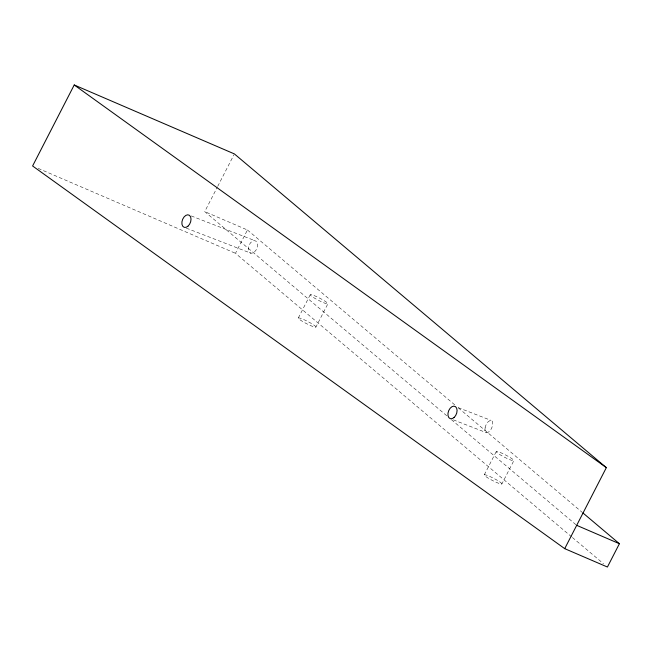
<?xml version="1.0" encoding="UTF-8"?>
<svg xmlns="http://www.w3.org/2000/svg" width="652" height="652" viewBox="0 0 652 652"><rect width="100%" height="100%" fill="white"/><g stroke="black" fill="none" stroke-linecap="round" stroke-linejoin="round"><path stroke-width="0.49" stroke-dasharray="3.26 2.44" d="M446.742 415.731L204.736 211.607L217.246 187.271M217.711 186.366L233.921 154.817M571.625 536.841L235.462 253.302L247.442 229.993L204.736 211.607M298.306 317.989L310.287 294.68M315.894 327.1A9.91 1.239 27.2 0 0 303.376 319.407A9.91 1.239 27.2 0 0 302.023 321.126A9.91 1.239 27.2 0 0 315.894 327.1L327.875 303.783A9.91 1.239 27.2 0 0 315.356 296.098A9.91 1.239 27.2 0 0 314.003 297.817A9.91 1.239 27.2 0 0 327.875 303.783M484.281 474.852L496.262 451.543M501.869 483.963A9.91 1.239 27.2 0 0 489.359 476.27A9.91 1.239 27.2 0 0 487.998 477.989A9.91 1.239 27.2 0 0 501.869 483.963L513.849 460.646A9.91 1.239 27.2 0 0 501.339 452.961A9.91 1.239 27.2 0 0 499.978 454.68A9.91 1.239 27.2 0 0 513.849 460.646M191.248 215.951L254.916 240.669M186.325 228.143L250.93 253.22M458.242 407.655L491.054 420.393M453.352 419.855L486.579 432.757M38.207 168.387L235.462 253.302M247.442 229.993L455.21 405.234M458.323 407.859L582.049 512.219M451.412 419.668L576.694 525.333M572.399 537.492L603.532 563.752M485.129 427.639L484.958 430.556A6.846 3.252 -66.7 0 0 487.492 432.683L489.513 431.339A6.496 3.089 -66.7 0 0 492.504 425.503L492.676 422.594A6.846 3.252 -66.7 0 0 490.149 420.458L488.128 421.811A6.496 3.089 -66.7 0 0 485.129 427.639M254.435 252.022A6.601 4.205 -68.8 0 0 255.918 241.118A6.601 4.205 -68.8 0 0 248.412 247.695A6.601 4.205 -68.8 0 0 254.435 252.022"/><path stroke-width="0.98" d="M564.713 548.65L606.344 467.639L234.386 153.913L74.23 84.972L32.6 165.975L564.713 548.65L607.419 567.028L619.4 543.719L582.831 512.871M576.694 525.333L619.4 543.719M74.23 84.972L606.344 467.639M454.012 417.557A6.601 4.205 -68.8 0 0 455.495 406.644A6.601 4.205 -68.8 0 0 447.989 413.221A6.601 4.205 -68.8 0 0 454.012 417.557M187.955 226.22A6.601 4.205 -68.8 0 0 189.439 215.315A6.601 4.205 -68.8 0 0 181.932 221.884A6.601 4.205 -68.8 0 0 187.955 226.22"/></g></svg>
